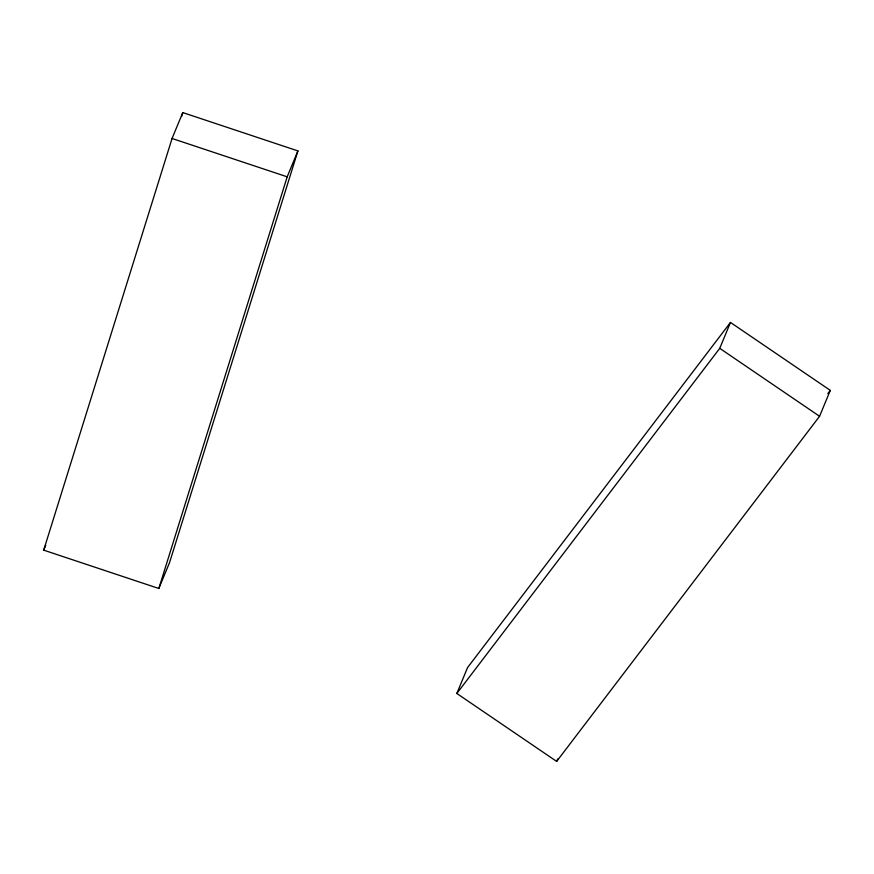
<?xml version="1.0" encoding="UTF-8"?>
<svg xmlns="http://www.w3.org/2000/svg" width="874" height="874" viewBox="0 0 874 874"><rect width="100%" height="100%" fill="white"/><g stroke="black" fill="none" stroke-linecap="round" stroke-linejoin="round"><path stroke-width="1.31" d="M43.7 550.15L172.058 138.485L182.786 112.582L297.914 150.918L169.556 562.594L158.828 588.486L43.7 550.15L45.743 545.223M181.563 116.493L182.786 112.582M158.828 588.486L287.185 176.821L297.914 150.918M456.829 693.475L467.557 667.572L730.478 322.44L830.3 390.383L819.572 416.286L556.651 761.418L456.829 693.475L719.75 348.333L730.478 322.44M556.651 761.418L557.678 758.949M827.82 393.639L830.3 390.383M172.058 138.485L287.185 176.821M719.75 348.333L819.572 416.286"/></g></svg>
